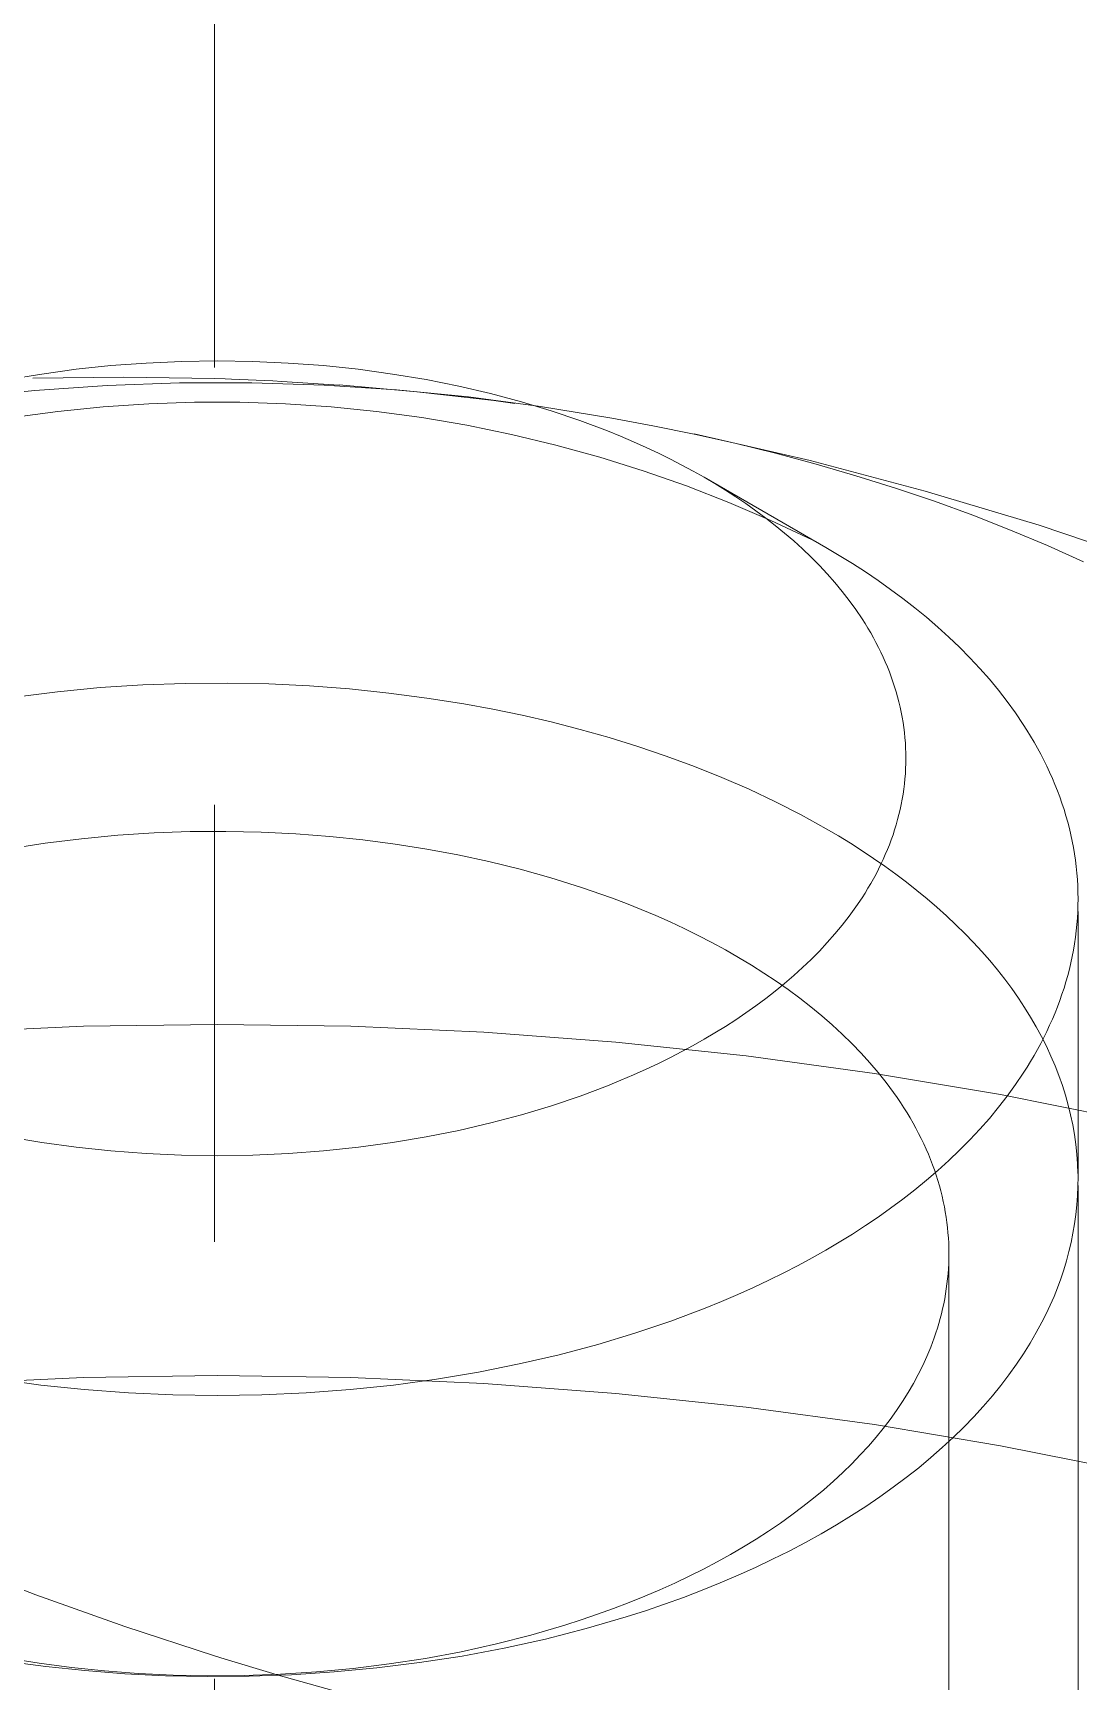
# Model space of a CAD drawing. Header units: inches. Extents: x -13 to 609, y -6 to 131.
# Drawn here: x 154.4407 to 154.6797, y 62.5591 to 62.9361 of the extents above; entities that cross this region are included whole.
import ezdxf

# ---------------------------------------------------------------- set-up
doc = ezdxf.new("R2010")
doc.units = ezdxf.units.IN
doc.linetypes.add('HIDDEN', pattern=[1.905, 1.27, -0.635])
doc.layers.add('ZANO_R', color=7, linetype='Continuous', lineweight=0)
doc.layers.add('ZANO_R_przerywana', color=250, linetype='HIDDEN', lineweight=0)

msp = doc.modelspace()

# ---------------------------------------------------------------- linework, layer by layer
at = {"layer": 'ZANO_R'}
for p, q in [((154.4585, 62.86002), (154.46655, 62.86062)), ((154.46655, 62.86062), (154.47467, 62.86099)), ((154.47467, 62.86099), (154.48282, 62.86111)), ((154.48282, 62.86111), (154.49096, 62.86099)), ((154.49096, 62.86099), (154.49908, 62.86062)), ((154.49908, 62.86062), (154.50713, 62.86002)), ((154.43505, 62.85682), (154.44272, 62.85811)), ((154.46147, 62.85741), (154.4407, 62.85717)), ((154.44272, 62.85811), (154.45055, 62.85918)), ((154.45055, 62.85918), (154.4585, 62.86002)), ((154.48224, 62.85707), (154.46147, 62.85741)), ((154.48463, 62.85699), (154.48224, 62.85707)), ((154.48606, 62.85694), (154.48463, 62.85699)), ((154.49558, 62.85653), (154.48606, 62.85694)), ((154.4976, 62.85643), (154.49558, 62.85653)), ((154.51071, 62.85559), (154.4976, 62.85642)), ((154.50713, 62.86002), (154.51508, 62.85918)), ((154.51508, 62.85918), (154.52291, 62.85811)), ((154.52291, 62.85811), (154.53059, 62.85683)), ((154.53059, 62.85683), (154.53808, 62.85533)), ((154.42466, 62.85265), (154.44113, 62.85434)), ((154.44113, 62.85434), (154.45765, 62.85549)), ((154.45765, 62.85549), (154.4742, 62.85608)), ((154.4742, 62.85608), (154.49075, 62.85611)), ((154.49075, 62.85611), (154.5073, 62.85559)), ((154.5073, 62.85559), (154.52383, 62.85451)), ((154.52844, 62.85406), (154.51071, 62.8556)), ((154.52383, 62.85451), (154.5403, 62.85288)), ((154.54612, 62.85203), (154.52844, 62.85406)), ((154.53808, 62.85533), (154.54536, 62.85363)), ((154.5403, 62.85288), (154.55672, 62.8507)), ((154.54536, 62.85363), (154.55242, 62.85175)), ((154.44637, 62.84954), (154.43603, 62.84813)), ((154.45676, 62.85059), (154.44637, 62.84954)), ((154.46717, 62.8513), (154.45676, 62.85059)), ((154.4776, 62.85165), (154.46717, 62.8513)), ((154.48803, 62.85165), (154.4776, 62.85165)), ((154.49846, 62.8513), (154.48803, 62.85165)), ((154.50887, 62.85059), (154.49846, 62.8513)), ((154.51926, 62.84954), (154.50887, 62.85059)), ((154.5296, 62.84814), (154.51926, 62.84954)), ((154.5509, 62.85139), (154.54612, 62.85202)), ((154.55242, 62.85175), (154.55923, 62.84969)), ((154.55672, 62.8507), (154.57305, 62.84797)), ((154.55923, 62.84969), (154.56578, 62.84747)), ((154.53989, 62.84639), (154.5296, 62.84814)), ((154.55011, 62.84429), (154.53989, 62.84639)), ((154.56578, 62.84747), (154.57205, 62.84511)), ((154.57205, 62.84511), (154.57508, 62.84387)), ((154.57305, 62.84797), (154.58247, 62.84625)), ((154.58247, 62.84625), (154.59187, 62.84435)), ((154.56025, 62.84185), (154.55011, 62.84429)), ((154.57031, 62.83907), (154.56025, 62.84185)), ((154.57508, 62.84387), (154.57803, 62.84261)), ((154.57803, 62.84261), (154.58091, 62.84132)), ((154.58091, 62.84132), (154.58372, 62.84)), ((154.59187, 62.84435), (154.60123, 62.84225)), ((154.61841, 62.83832), (154.59188, 62.84443)), ((154.60123, 62.84225), (154.61053, 62.83997)), ((154.58027, 62.83595), (154.57031, 62.83907)), ((154.58372, 62.84), (154.58645, 62.83865)), ((154.58645, 62.83865), (154.5891, 62.83728)), ((154.61053, 62.83997), (154.61976, 62.83751)), ((154.64473, 62.83134), (154.61841, 62.83832)), ((154.61976, 62.83751), (154.6289, 62.83485)), ((154.59012, 62.8325), (154.58027, 62.83595)), ((154.5891, 62.83728), (154.59167, 62.83589)), ((154.59167, 62.83589), (154.59417, 62.83448)), ((154.62201, 62.81841), (154.59417, 62.83448)), ((154.59417, 62.83448), (154.59662, 62.83304)), ((154.6289, 62.83485), (154.63794, 62.83201)), ((154.59985, 62.82871), (154.59012, 62.8325)), ((154.59662, 62.83304), (154.59903, 62.83155)), ((154.59903, 62.83155), (154.6014, 62.83002)), ((154.6014, 62.83002), (154.60373, 62.82845)), ((154.63794, 62.83201), (154.64685, 62.82899)), ((154.6708, 62.82351), (154.64473, 62.83134)), ((154.60944, 62.8246), (154.59985, 62.82871)), ((154.60373, 62.82845), (154.60602, 62.82683)), ((154.60602, 62.82683), (154.60825, 62.82516)), ((154.64685, 62.82899), (154.65562, 62.82578)), ((154.60825, 62.82516), (154.61044, 62.82346)), ((154.61889, 62.82017), (154.60944, 62.8246)), ((154.61044, 62.82346), (154.61258, 62.82171)), ((154.65562, 62.82578), (154.66424, 62.8224)), ((154.66424, 62.8224), (154.67269, 62.81884)), ((154.6966, 62.81482), (154.6708, 62.82351)), ((154.61258, 62.82171), (154.61466, 62.81992)), ((154.61466, 62.81992), (154.61667, 62.81809)), ((154.67269, 62.81884), (154.68096, 62.81511)), ((154.61667, 62.81809), (154.61863, 62.81622)), ((154.61863, 62.81622), (154.62052, 62.81431)), ((154.62507, 62.81661), (154.62201, 62.81841)), ((154.62808, 62.81475), (154.62507, 62.81661)), ((154.62052, 62.81431), (154.62234, 62.81236)), ((154.62234, 62.81236), (154.62408, 62.81038)), ((154.63104, 62.81283), (154.62808, 62.81475)), ((154.63396, 62.81086), (154.63104, 62.81283)), ((154.62408, 62.81038), (154.62575, 62.80836)), ((154.62575, 62.80836), (154.62735, 62.8063)), ((154.63681, 62.80884), (154.63396, 62.81086)), ((154.63961, 62.80676), (154.63681, 62.80884)), ((154.62735, 62.8063), (154.62886, 62.80422)), ((154.62886, 62.80422), (154.63029, 62.8021)), ((154.64235, 62.80463), (154.63961, 62.80676)), ((154.64502, 62.80245), (154.64235, 62.80463)), ((154.63029, 62.8021), (154.63097, 62.80103)), ((154.63097, 62.80103), (154.63163, 62.79995)), ((154.63163, 62.79995), (154.63227, 62.79886)), ((154.64761, 62.80021), (154.64502, 62.80245)), ((154.65014, 62.79792), (154.64761, 62.80021)), ((154.63227, 62.79886), (154.63288, 62.79777)), ((154.63288, 62.79777), (154.63347, 62.79667)), ((154.63347, 62.79667), (154.63404, 62.79557)), ((154.65258, 62.79558), (154.65014, 62.79792)), ((154.63404, 62.79557), (154.63459, 62.79446)), ((154.63459, 62.79446), (154.63511, 62.79334)), ((154.63511, 62.79334), (154.63561, 62.79222)), ((154.63561, 62.79222), (154.63609, 62.79109)), ((154.65494, 62.7932), (154.65258, 62.79558)), ((154.65721, 62.79076), (154.65494, 62.7932)), ((154.63609, 62.79109), (154.63654, 62.78996)), ((154.63654, 62.78996), (154.63696, 62.78882)), ((154.63696, 62.78882), (154.63736, 62.78768)), ((154.6594, 62.78828), (154.65721, 62.79076)), ((154.43653, 62.78421), (154.44629, 62.78543)), ((154.44629, 62.78543), (154.45607, 62.78635)), ((154.45607, 62.78635), (154.46583, 62.78698)), ((154.46583, 62.78698), (154.47553, 62.78732)), ((154.47553, 62.78732), (154.48514, 62.78739)), ((154.48514, 62.78739), (154.49463, 62.7872)), ((154.49463, 62.7872), (154.50395, 62.78675)), ((154.50395, 62.78675), (154.5131, 62.78605)), ((154.5131, 62.78605), (154.52204, 62.78512)), ((154.52204, 62.78512), (154.53075, 62.78398)), ((154.63736, 62.78768), (154.63774, 62.78653)), ((154.63774, 62.78653), (154.63809, 62.78538)), ((154.63809, 62.78538), (154.63841, 62.78423)), ((154.66149, 62.78576), (154.6594, 62.78828)), ((154.66348, 62.78319), (154.66149, 62.78576)), ((154.53075, 62.78398), (154.53921, 62.78264)), ((154.53921, 62.78264), (154.54587, 62.78142)), ((154.54587, 62.78142), (154.55253, 62.78004)), ((154.63841, 62.78423), (154.63871, 62.78307)), ((154.63871, 62.78307), (154.63899, 62.78191)), ((154.63899, 62.78191), (154.63924, 62.78075)), ((154.66537, 62.78058), (154.66348, 62.78319)), ((154.55253, 62.78004), (154.5592, 62.7785)), ((154.5592, 62.7785), (154.56585, 62.7768)), ((154.63924, 62.78075), (154.63946, 62.77958)), ((154.63946, 62.77958), (154.63966, 62.77841)), ((154.63966, 62.77841), (154.63983, 62.77724)), ((154.63983, 62.77724), (154.63997, 62.77607)), ((154.66715, 62.77793), (154.66537, 62.78058)), ((154.668, 62.77659), (154.66715, 62.77793)), ((154.56585, 62.7768), (154.57246, 62.77494)), ((154.57246, 62.77494), (154.57903, 62.77291)), ((154.63997, 62.77607), (154.64009, 62.7749)), ((154.64009, 62.7749), (154.64019, 62.77372)), ((154.64019, 62.77372), (154.64025, 62.77255)), ((154.66883, 62.77524), (154.668, 62.77659)), ((154.66963, 62.77389), (154.66883, 62.77524)), ((154.6704, 62.77252), (154.66963, 62.77389)), ((154.57903, 62.77291), (154.58552, 62.77071)), ((154.58552, 62.77071), (154.59194, 62.76834)), ((154.64025, 62.77255), (154.64029, 62.77137)), ((154.64029, 62.77137), (154.6403, 62.77019)), ((154.6403, 62.77019), (154.64029, 62.76902)), ((154.67114, 62.77115), (154.6704, 62.77252)), ((154.67185, 62.76977), (154.67114, 62.77115)), ((154.67253, 62.76838), (154.67185, 62.76977)), ((154.59194, 62.76834), (154.59825, 62.76581)), ((154.59825, 62.76581), (154.60444, 62.76312)), ((154.64019, 62.76666), (154.64009, 62.76549)), ((154.64025, 62.76784), (154.64019, 62.76666)), ((154.64029, 62.76902), (154.64025, 62.76784)), ((154.67318, 62.76699), (154.67253, 62.76838)), ((154.67381, 62.76558), (154.67318, 62.76699)), ((154.60444, 62.76312), (154.61049, 62.76026)), ((154.63983, 62.76314), (154.63966, 62.76197)), ((154.63998, 62.76431), (154.63983, 62.76314)), ((154.64009, 62.76549), (154.63998, 62.76431)), ((154.6744, 62.76417), (154.67381, 62.76558)), ((154.67496, 62.76276), (154.6744, 62.76417)), ((154.6755, 62.76134), (154.67496, 62.76276)), ((154.61049, 62.76026), (154.61638, 62.75724)), ((154.63899, 62.75847), (154.63872, 62.75731)), ((154.63924, 62.75964), (154.63899, 62.75847)), ((154.63946, 62.7608), (154.63924, 62.75964)), ((154.63966, 62.76197), (154.63946, 62.7608)), ((154.676, 62.75991), (154.6755, 62.76134)), ((154.67647, 62.75848), (154.676, 62.75991)), ((154.67691, 62.75704), (154.67647, 62.75848)), ((154.61638, 62.75724), (154.62209, 62.75407)), ((154.63809, 62.755), (154.63774, 62.75385)), ((154.63842, 62.75615), (154.63809, 62.755)), ((154.63872, 62.75731), (154.63842, 62.75615)), ((154.67731, 62.7556), (154.67691, 62.75704)), ((154.67769, 62.75415), (154.67731, 62.7556)), ((154.44347, 62.75076), (154.43522, 62.74948)), ((154.45177, 62.75179), (154.44347, 62.75076)), ((154.46008, 62.75258), (154.45177, 62.75179)), ((154.46838, 62.75311), (154.46008, 62.75258)), ((154.47663, 62.75341), (154.46838, 62.75311)), ((154.48479, 62.75347), (154.47663, 62.75341)), ((154.49286, 62.7533), (154.48479, 62.75347)), ((154.50078, 62.75291), (154.49286, 62.7533)), ((154.50856, 62.75232), (154.50078, 62.75291)), ((154.51616, 62.75154), (154.50856, 62.75232)), ((154.52356, 62.75057), (154.51616, 62.75154)), ((154.62209, 62.75407), (154.62488, 62.75243)), ((154.62488, 62.75243), (154.62761, 62.75075)), ((154.62761, 62.75075), (154.63029, 62.74903)), ((154.63696, 62.75156), (154.63654, 62.75042)), ((154.63737, 62.7527), (154.63696, 62.75156)), ((154.63774, 62.75385), (154.63737, 62.7527)), ((154.67803, 62.7527), (154.67769, 62.75415)), ((154.67834, 62.75124), (154.67803, 62.7527)), ((154.67862, 62.74979), (154.67834, 62.75124)), ((154.53075, 62.74942), (154.52356, 62.75057)), ((154.53785, 62.7481), (154.53075, 62.74942)), ((154.54497, 62.74656), (154.53785, 62.7481)), ((154.63029, 62.74903), (154.63292, 62.74728)), ((154.63292, 62.74728), (154.63549, 62.7455)), ((154.63512, 62.74704), (154.63459, 62.74593)), ((154.63561, 62.74816), (154.63512, 62.74704)), ((154.63609, 62.74929), (154.63561, 62.74816)), ((154.63654, 62.75042), (154.63609, 62.74929)), ((154.67887, 62.74832), (154.67862, 62.74979)), ((154.67908, 62.74686), (154.67887, 62.74832)), ((154.55207, 62.74481), (154.54497, 62.74656)), ((154.55913, 62.74284), (154.55207, 62.74481)), ((154.63348, 62.74371), (154.63289, 62.74261)), ((154.63405, 62.74481), (154.63348, 62.74371)), ((154.63459, 62.74593), (154.63405, 62.74481)), ((154.63549, 62.7455), (154.638, 62.74368)), ((154.638, 62.74368), (154.64045, 62.74183)), ((154.67926, 62.7454), (154.67908, 62.74686)), ((154.67941, 62.74393), (154.67926, 62.7454)), ((154.67953, 62.74246), (154.67941, 62.74393)), ((154.56612, 62.74065), (154.55913, 62.74284)), ((154.57302, 62.73824), (154.56612, 62.74065)), ((154.63163, 62.74044), (154.63097, 62.73936)), ((154.63227, 62.74152), (154.63163, 62.74044)), ((154.63289, 62.74261), (154.63227, 62.74152)), ((154.64045, 62.74183), (154.64284, 62.73994)), ((154.64284, 62.73994), (154.64516, 62.73803)), ((154.67961, 62.74099), (154.67953, 62.74246)), ((154.67966, 62.73952), (154.67961, 62.74099)), ((154.67967, 62.73805), (154.67966, 62.73952)), ((154.57642, 62.73695), (154.57302, 62.73824)), ((154.57979, 62.7356), (154.57642, 62.73695)), ((154.62887, 62.73617), (154.62735, 62.73408)), ((154.63029, 62.73829), (154.62887, 62.73617)), ((154.63097, 62.73936), (154.63029, 62.73829)), ((154.64516, 62.73803), (154.64742, 62.73609)), ((154.64742, 62.73609), (154.64961, 62.73412)), ((154.67961, 62.73511), (154.67966, 62.73658)), ((154.67966, 62.73658), (154.67967, 62.73805)), ((154.58311, 62.7342), (154.57979, 62.7356)), ((154.5864, 62.73274), (154.58311, 62.7342)), ((154.58964, 62.73123), (154.5864, 62.73274)), ((154.62576, 62.73203), (154.62409, 62.73)), ((154.62735, 62.73408), (154.62576, 62.73203)), ((154.64961, 62.73412), (154.65173, 62.73212)), ((154.65173, 62.73212), (154.65378, 62.7301)), ((154.67926, 62.7307), (154.67941, 62.73217)), ((154.67941, 62.73217), (154.67953, 62.73364)), ((154.67953, 62.73364), (154.67961, 62.73511)), ((154.67967, 62.73511), (154.67967, 62.67445)), ((154.59282, 62.72966), (154.58964, 62.73123)), ((154.59596, 62.72804), (154.59282, 62.72966)), ((154.62409, 62.73), (154.62234, 62.72802)), ((154.65378, 62.7301), (154.65575, 62.72805)), ((154.67887, 62.72777), (154.67908, 62.72923)), ((154.67908, 62.72923), (154.67926, 62.7307)), ((154.59903, 62.72637), (154.59596, 62.72804)), ((154.60204, 62.72465), (154.59903, 62.72637)), ((154.60499, 62.72288), (154.60204, 62.72465)), ((154.62053, 62.72607), (154.61864, 62.72416)), ((154.62234, 62.72802), (154.62053, 62.72607)), ((154.65575, 62.72805), (154.65766, 62.72598)), ((154.65766, 62.72598), (154.65949, 62.72389)), ((154.67803, 62.7234), (154.67834, 62.72485)), ((154.67834, 62.72485), (154.67862, 62.72631)), ((154.67862, 62.72631), (154.67887, 62.72777)), ((154.60786, 62.72106), (154.60499, 62.72288)), ((154.61067, 62.71919), (154.60786, 62.72106)), ((154.61668, 62.72229), (154.61467, 62.72046)), ((154.61864, 62.72416), (154.61668, 62.72229)), ((154.65949, 62.72389), (154.66124, 62.72177)), ((154.66124, 62.72177), (154.66292, 62.71964)), ((154.67732, 62.7205), (154.67769, 62.72195)), ((154.67769, 62.72195), (154.67803, 62.7234)), ((154.61045, 62.71692), (154.60827, 62.71522)), ((154.61259, 62.71867), (154.61045, 62.71692)), ((154.61339, 62.71728), (154.61067, 62.71919)), ((154.61467, 62.72046), (154.61259, 62.71867)), ((154.61604, 62.71532), (154.61339, 62.71728)), ((154.66292, 62.71964), (154.66451, 62.71749)), ((154.66451, 62.71749), (154.66603, 62.71532)), ((154.676, 62.71619), (154.67647, 62.71762)), ((154.67647, 62.71762), (154.67691, 62.71906)), ((154.67691, 62.71906), (154.67732, 62.7205)), ((154.60603, 62.71356), (154.60374, 62.71194)), ((154.60827, 62.71522), (154.60603, 62.71356)), ((154.6186, 62.71332), (154.61604, 62.71532)), ((154.62108, 62.71128), (154.6186, 62.71332)), ((154.66603, 62.71532), (154.66747, 62.71314)), ((154.66747, 62.71314), (154.66883, 62.71095)), ((154.67441, 62.71192), (154.67497, 62.71334)), ((154.67497, 62.71334), (154.6755, 62.71476)), ((154.6755, 62.71476), (154.676, 62.71619)), ((154.45223, 62.70887), (154.48279, 62.70932)), ((154.48279, 62.70932), (154.51335, 62.70887)), ((154.60141, 62.71036), (154.59904, 62.70883)), ((154.60374, 62.71194), (154.60141, 62.71036)), ((154.62347, 62.7092), (154.62108, 62.71128)), ((154.66883, 62.71095), (154.67011, 62.70874)), ((154.67319, 62.70911), (154.67381, 62.71051)), ((154.67381, 62.71051), (154.67441, 62.71192)), ((154.4218, 62.7075), (154.45223, 62.70887)), ((154.51335, 62.70887), (154.54378, 62.7075)), ((154.54378, 62.7075), (154.57397, 62.70524)), ((154.59419, 62.7059), (154.59169, 62.70449)), ((154.59663, 62.70734), (154.59419, 62.7059)), ((154.59904, 62.70883), (154.59663, 62.70734)), ((154.62576, 62.70709), (154.62347, 62.7092)), ((154.62797, 62.70493), (154.62576, 62.70709)), ((154.67011, 62.70874), (154.67131, 62.70652)), ((154.67114, 62.70495), (154.67185, 62.70633)), ((154.67131, 62.70652), (154.67243, 62.7043)), ((154.67185, 62.70633), (154.67254, 62.70771)), ((154.67254, 62.70771), (154.67319, 62.70911)), ((154.57397, 62.70524), (154.6038, 62.70209)), ((154.58646, 62.70173), (154.58373, 62.70038)), ((154.58911, 62.7031), (154.58646, 62.70173)), ((154.59169, 62.70449), (154.58911, 62.7031)), ((154.6038, 62.70209), (154.63316, 62.69809)), ((154.63007, 62.70275), (154.62797, 62.70493)), ((154.63208, 62.70053), (154.63007, 62.70275)), ((154.66884, 62.70085), (154.66963, 62.70221)), ((154.66963, 62.70221), (154.6704, 62.70357)), ((154.6704, 62.70357), (154.67114, 62.70495)), ((154.67243, 62.7043), (154.67347, 62.70206)), ((154.67347, 62.70206), (154.67443, 62.69982)), ((154.58093, 62.69906), (154.57805, 62.69777)), ((154.58373, 62.70038), (154.58093, 62.69906)), ((154.63399, 62.69829), (154.63208, 62.70053)), ((154.63316, 62.69809), (154.66193, 62.69326)), ((154.63579, 62.69602), (154.63399, 62.69829)), ((154.66538, 62.69552), (154.66716, 62.69817)), ((154.66716, 62.69817), (154.66801, 62.6995)), ((154.66801, 62.6995), (154.66884, 62.70085)), ((154.67443, 62.69982), (154.6753, 62.69758)), ((154.57207, 62.69527), (154.5658, 62.69291)), ((154.57509, 62.69651), (154.57207, 62.69527)), ((154.57805, 62.69777), (154.57509, 62.69651)), ((154.63749, 62.69372), (154.63579, 62.69602)), ((154.66349, 62.69291), (154.66538, 62.69552)), ((154.6753, 62.69758), (154.67609, 62.69533)), ((154.67609, 62.69533), (154.67681, 62.69308)), ((154.55925, 62.69069), (154.55244, 62.68863)), ((154.5658, 62.69291), (154.55925, 62.69069)), ((154.6383, 62.69257), (154.63749, 62.69372)), ((154.63909, 62.69141), (154.6383, 62.69257)), ((154.63985, 62.69024), (154.63909, 62.69141)), ((154.6615, 62.69034), (154.66349, 62.69291)), ((154.66193, 62.69326), (154.69002, 62.68765)), ((154.67681, 62.69308), (154.67744, 62.69083)), ((154.67744, 62.69083), (154.67799, 62.68858)), ((154.54538, 62.68675), (154.53809, 62.68505)), ((154.55244, 62.68863), (154.54538, 62.68675)), ((154.64058, 62.68907), (154.63985, 62.69024)), ((154.64128, 62.6879), (154.64058, 62.68907)), ((154.64196, 62.68672), (154.64128, 62.6879)), ((154.64261, 62.68554), (154.64196, 62.68672)), ((154.65722, 62.68533), (154.65941, 62.68781)), ((154.65941, 62.68781), (154.6615, 62.69034)), ((154.67799, 62.68858), (154.67846, 62.68633)), ((154.44274, 62.68226), (154.43506, 62.68355)), ((154.5306, 62.68355), (154.52293, 62.68226)), ((154.53809, 62.68505), (154.5306, 62.68355)), ((154.64323, 62.68435), (154.64261, 62.68554)), ((154.64383, 62.68317), (154.64323, 62.68435)), ((154.6444, 62.68198), (154.64383, 62.68317)), ((154.65259, 62.68051), (154.65495, 62.6829)), ((154.65495, 62.6829), (154.65722, 62.68533)), ((154.67846, 62.68633), (154.67886, 62.68409)), ((154.67886, 62.68409), (154.67917, 62.68185)), ((154.45056, 62.68119), (154.44274, 62.68226)), ((154.45852, 62.68036), (154.45056, 62.68119)), ((154.46657, 62.67975), (154.45852, 62.68036)), ((154.47468, 62.67939), (154.46657, 62.67975)), ((154.48283, 62.67927), (154.47468, 62.67939)), ((154.49098, 62.67939), (154.48283, 62.67927)), ((154.4991, 62.67975), (154.49098, 62.67939)), ((154.50715, 62.68036), (154.4991, 62.67975)), ((154.5151, 62.6812), (154.50715, 62.68036)), ((154.52293, 62.68226), (154.5151, 62.6812)), ((154.64494, 62.68078), (154.6444, 62.68198)), ((154.64545, 62.67959), (154.64494, 62.68078)), ((154.64594, 62.67839), (154.64545, 62.67959)), ((154.65015, 62.67817), (154.65259, 62.68051)), ((154.67917, 62.68185), (154.67941, 62.67962)), ((154.67941, 62.67962), (154.67957, 62.67739)), ((154.64503, 62.67365), (154.64763, 62.67588)), ((154.6464, 62.6772), (154.64594, 62.67839)), ((154.64683, 62.676), (154.6464, 62.6772)), ((154.64724, 62.6748), (154.64683, 62.676)), ((154.64763, 62.67588), (154.65015, 62.67817)), ((154.67957, 62.67739), (154.67966, 62.67518)), ((154.64236, 62.67146), (154.64503, 62.67365)), ((154.64762, 62.6736), (154.64724, 62.6748)), ((154.64797, 62.6724), (154.64762, 62.6736)), ((154.6483, 62.6712), (154.64797, 62.6724)), ((154.67964, 62.6723), (154.67955, 62.67015)), ((154.67967, 62.67445), (154.67964, 62.6723)), ((154.67967, 62.67241), (154.67967, 62.36942)), ((154.63683, 62.66725), (154.63963, 62.66933)), ((154.63963, 62.66933), (154.64236, 62.67146)), ((154.64859, 62.67), (154.6483, 62.6712)), ((154.64887, 62.6688), (154.64859, 62.67)), ((154.64911, 62.6676), (154.64887, 62.6688)), ((154.67939, 62.668), (154.67917, 62.66585)), ((154.67955, 62.67015), (154.67939, 62.668)), ((154.63106, 62.66326), (154.63397, 62.66523)), ((154.63397, 62.66523), (154.63683, 62.66725)), ((154.64933, 62.6664), (154.64911, 62.6676)), ((154.64952, 62.66521), (154.64933, 62.6664)), ((154.64969, 62.66401), (154.64952, 62.66521)), ((154.64983, 62.66282), (154.64969, 62.66401)), ((154.67917, 62.66585), (154.67888, 62.6637)), ((154.62508, 62.65949), (154.62809, 62.66134)), ((154.62809, 62.66134), (154.63106, 62.66326)), ((154.64994, 62.66163), (154.64983, 62.66282)), ((154.65003, 62.66045), (154.64994, 62.66163)), ((154.6501, 62.65926), (154.65003, 62.66045)), ((154.67852, 62.66156), (154.67809, 62.65943)), ((154.67888, 62.6637), (154.67852, 62.66156)), ((154.6189, 62.65592), (154.62203, 62.65768)), ((154.62203, 62.65768), (154.62508, 62.65949)), ((154.65013, 62.65808), (154.6501, 62.65926)), ((154.65015, 62.65691), (154.65013, 62.65808)), ((154.65014, 62.65573), (154.65015, 62.65691)), ((154.6776, 62.65731), (154.67705, 62.65521)), ((154.67809, 62.65943), (154.6776, 62.65731)), ((154.61237, 62.65247), (154.61568, 62.65418)), ((154.61568, 62.65418), (154.6189, 62.65592)), ((154.64995, 62.65223), (154.65004, 62.6534)), ((154.65004, 62.6534), (154.6501, 62.65456)), ((154.6501, 62.65456), (154.65014, 62.65573)), ((154.65015, 62.65573), (154.65015, 62.38607)), ((154.67643, 62.65313), (154.67574, 62.65107)), ((154.67705, 62.65521), (154.67643, 62.65313)), ((154.60185, 62.64752), (154.60545, 62.64914)), ((154.60545, 62.64914), (154.60896, 62.65079)), ((154.60896, 62.65079), (154.61237, 62.65247)), ((154.64956, 62.64878), (154.64971, 62.64993)), ((154.64971, 62.64993), (154.64985, 62.65108)), ((154.64985, 62.65108), (154.64995, 62.65223)), ((154.675, 62.64903), (154.67419, 62.64702)), ((154.67574, 62.65107), (154.675, 62.64903)), ((154.59438, 62.6444), (154.59816, 62.64594)), ((154.59816, 62.64594), (154.60185, 62.64752)), ((154.64871, 62.64424), (154.64896, 62.64537)), ((154.64896, 62.64537), (154.64918, 62.6465)), ((154.64918, 62.6465), (154.64938, 62.64764)), ((154.64938, 62.64764), (154.64956, 62.64878)), ((154.67419, 62.64702), (154.67333, 62.64505)), ((154.57835, 62.63867), (154.58654, 62.64144)), ((154.58654, 62.64144), (154.59438, 62.6444)), ((154.64785, 62.6409), (154.64816, 62.64201)), ((154.64816, 62.64201), (154.64844, 62.64312)), ((154.64844, 62.64312), (154.64871, 62.64424)), ((154.6724, 62.6431), (154.67143, 62.64119)), ((154.67333, 62.64505), (154.6724, 62.6431)), ((154.56984, 62.6361), (154.57835, 62.63867)), ((154.6464, 62.63654), (154.64679, 62.63762)), ((154.64679, 62.63762), (154.64716, 62.63871)), ((154.64716, 62.63871), (154.64752, 62.6398)), ((154.64752, 62.6398), (154.64785, 62.6409)), ((154.67013, 62.63879), (154.66872, 62.63637)), ((154.67143, 62.64119), (154.67013, 62.63879)), ((154.56102, 62.63374), (154.56984, 62.6361)), ((154.64511, 62.63335), (154.64556, 62.63441)), ((154.64556, 62.63441), (154.64599, 62.63547)), ((154.64599, 62.63547), (154.6464, 62.63654)), ((154.66721, 62.63396), (154.6656, 62.63154)), ((154.66872, 62.63637), (154.66721, 62.63396)), ((154.54255, 62.62975), (154.55191, 62.63162)), ((154.55191, 62.63162), (154.56102, 62.63374)), ((154.64313, 62.6292), (154.64416, 62.63126)), ((154.64416, 62.63126), (154.64511, 62.63335)), ((154.6656, 62.63154), (154.66387, 62.62913)), ((154.45223, 62.6285), (154.4218, 62.62713)), ((154.43271, 62.62813), (154.4425, 62.6268)), ((154.4425, 62.6268), (154.45244, 62.62575)), ((154.48279, 62.62896), (154.45223, 62.6285)), ((154.51335, 62.6285), (154.48279, 62.62896)), ((154.51323, 62.62575), (154.52317, 62.6268)), ((154.54378, 62.62714), (154.51335, 62.6285)), ((154.52317, 62.6268), (154.53296, 62.62814)), ((154.53296, 62.62814), (154.54255, 62.62975)), ((154.57397, 62.62487), (154.54378, 62.62714)), ((154.64084, 62.6251), (154.64203, 62.62715)), ((154.64203, 62.62715), (154.64313, 62.6292)), ((154.66203, 62.62672), (154.66008, 62.62432)), ((154.66387, 62.62913), (154.66203, 62.62672)), ((154.45244, 62.62575), (154.46251, 62.625)), ((154.46251, 62.625), (154.47265, 62.62454)), ((154.47265, 62.62454), (154.48284, 62.62439)), ((154.48284, 62.62439), (154.49302, 62.62454)), ((154.49302, 62.62454), (154.50317, 62.625)), ((154.50317, 62.625), (154.51323, 62.62575)), ((154.6038, 62.62173), (154.57397, 62.62487)), ((154.63818, 62.62099), (154.63956, 62.62304)), ((154.63956, 62.62304), (154.64084, 62.6251)), ((154.66008, 62.62432), (154.65802, 62.62192)), ((154.63316, 62.61773), (154.6038, 62.62173)), ((154.63515, 62.61689), (154.63671, 62.61894)), ((154.63671, 62.61894), (154.63818, 62.62099)), ((154.65584, 62.61954), (154.65355, 62.61717)), ((154.65802, 62.62192), (154.65584, 62.61954)), ((154.66193, 62.6129), (154.63316, 62.61773)), ((154.63349, 62.61485), (154.63515, 62.61689)), ((154.65355, 62.61717), (154.65115, 62.61482)), ((154.62989, 62.61079), (154.63174, 62.61282)), ((154.63174, 62.61282), (154.63349, 62.61485)), ((154.64863, 62.61249), (154.646, 62.61018)), ((154.65115, 62.61482), (154.64863, 62.61249)), ((154.69002, 62.60728), (154.66193, 62.6129)), ((154.6259, 62.60678), (154.62794, 62.60878)), ((154.62794, 62.60878), (154.62989, 62.61079)), ((154.64325, 62.60789), (154.6404, 62.60563)), ((154.646, 62.61018), (154.64325, 62.60789)), ((154.62152, 62.60283), (154.62376, 62.6048)), ((154.62376, 62.6048), (154.6259, 62.60678)), ((154.6404, 62.60563), (154.63743, 62.6034)), ((154.61676, 62.59897), (154.61919, 62.60089)), ((154.61919, 62.60089), (154.62152, 62.60283)), ((154.63435, 62.6012), (154.63116, 62.59903)), ((154.63743, 62.6034), (154.63435, 62.6012)), ((154.61162, 62.5952), (154.61424, 62.59707)), ((154.61424, 62.59707), (154.61676, 62.59897)), ((154.62786, 62.59691), (154.62446, 62.59482)), ((154.63116, 62.59903), (154.62786, 62.59691)), ((154.6061, 62.59155), (154.60891, 62.59336)), ((154.60891, 62.59336), (154.61162, 62.5952)), ((154.62095, 62.59277), (154.61734, 62.59077)), ((154.62446, 62.59482), (154.62095, 62.59277)), ((154.60023, 62.58804), (154.60321, 62.58978)), ((154.60321, 62.58978), (154.6061, 62.59155)), ((154.61363, 62.58882), (154.60983, 62.58692)), ((154.61734, 62.59077), (154.61363, 62.58882)), ((154.42001, 62.58701), (154.44138, 62.57883)), ((154.59401, 62.58468), (154.59716, 62.58634)), ((154.59716, 62.58634), (154.60023, 62.58804)), ((154.60593, 62.58506), (154.60194, 62.58327)), ((154.60983, 62.58692), (154.60593, 62.58506)), ((154.58407, 62.57996), (154.58746, 62.58149)), ((154.58746, 62.58149), (154.59078, 62.58306)), ((154.59078, 62.58306), (154.59401, 62.58468)), ((154.59786, 62.58153), (154.5937, 62.57984)), ((154.60194, 62.58327), (154.59786, 62.58153)), ((154.44138, 62.57883), (154.46172, 62.57159)), ((154.57707, 62.57705), (154.58061, 62.57848)), ((154.58061, 62.57848), (154.58407, 62.57996)), ((154.58946, 62.57822), (154.58515, 62.57666)), ((154.5937, 62.57984), (154.58946, 62.57822)), ((154.56607, 62.57307), (154.5698, 62.57434)), ((154.57631, 62.57373), (154.56722, 62.57107)), ((154.5698, 62.57434), (154.57347, 62.57567)), ((154.57347, 62.57567), (154.57707, 62.57705)), ((154.58076, 62.57516), (154.57631, 62.57373)), ((154.58515, 62.57666), (154.58076, 62.57516)), ((154.46172, 62.57159), (154.48224, 62.56484)), ((154.55456, 62.56959), (154.56229, 62.57185)), ((154.56722, 62.57107), (154.55792, 62.56869)), ((154.56229, 62.57185), (154.56607, 62.57307)), ((154.5386, 62.56579), (154.54666, 62.56757)), ((154.54844, 62.5666), (154.53883, 62.5648)), ((154.54666, 62.56757), (154.55456, 62.56959)), ((154.55792, 62.56869), (154.54844, 62.5666)), ((154.43489, 62.56431), (154.44209, 62.56317)), ((154.44361, 62.56238), (154.4349, 62.56352)), ((154.44209, 62.56317), (154.44949, 62.5622)), ((154.45255, 62.56145), (154.44361, 62.56238)), ((154.44949, 62.5622), (154.45709, 62.56141)), ((154.48224, 62.56484), (154.48463, 62.56409)), ((154.48463, 62.56409), (154.49558, 62.56078)), ((154.51388, 62.56194), (154.52218, 62.56298)), ((154.52912, 62.56329), (154.51936, 62.56207)), ((154.52218, 62.56298), (154.53043, 62.56426)), ((154.53883, 62.5648), (154.52912, 62.56329)), ((154.53043, 62.56426), (154.5386, 62.56579)), ((154.46169, 62.56076), (154.45255, 62.56145)), ((154.45709, 62.56141), (154.46486, 62.56082)), ((154.47102, 62.5603), (154.46169, 62.56076)), ((154.46486, 62.56082), (154.47279, 62.56044)), ((154.48051, 62.56011), (154.47102, 62.5603)), ((154.47279, 62.56044), (154.48085, 62.56027)), ((154.49012, 62.56018), (154.48051, 62.56011)), ((154.48085, 62.56027), (154.48902, 62.56033)), ((154.48902, 62.56033), (154.49727, 62.56063)), ((154.49982, 62.56052), (154.49012, 62.56018)), ((154.49558, 62.56078), (154.49627, 62.56058)), ((154.49627, 62.56058), (154.51526, 62.55526)), ((154.49727, 62.56063), (154.50556, 62.56116)), ((154.50958, 62.56115), (154.49982, 62.56052)), ((154.50556, 62.56116), (154.51388, 62.56194)), ((154.51936, 62.56207), (154.50958, 62.56115))]:
    msp.add_line(p, q, dxfattribs=at)
at = {"layer": 'ZANO_R_przerywana', "ltscale": 0.05}
msp.add_line((154.48224, 63.95957), (154.48224, 38.24314), dxfattribs=at)

doc.saveas('drawing.dxf')
